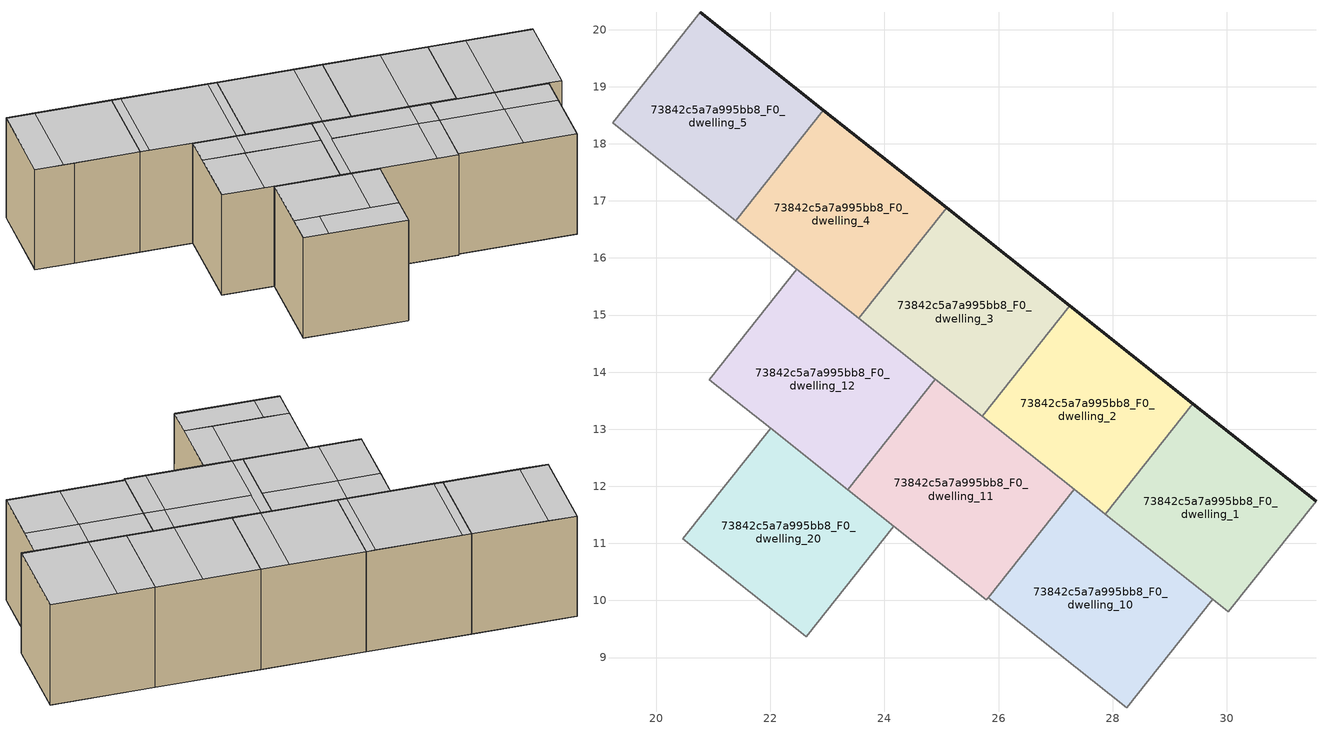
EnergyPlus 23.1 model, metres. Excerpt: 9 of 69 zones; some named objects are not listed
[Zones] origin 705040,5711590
73842c5a7a995bb8_F0_dwelling_1
 floor ground (EU_floor_Construction): 30.02,9.8 31.56,11.74 29.4,13.45 27.87,11.51 z0
 wall outside (EU_wall_Construction): 29.4,13.45 31.56,11.74 z0:3
 wall to 73842c5a7a995bb8_F0_dwelling_2 (EU_wall_Construction): 27.87,11.51 29.4,13.45 z0:3
 wall to 73842c5a7a995bb8_F0_dwelling_0 (EU_wall_Construction): 31.56,11.74 30.02,9.8 z0:3
 wall to 73842c5a7a995bb8_F0_dwelling_10 (EU_wall_Construction): 29.75,10.02 27.87,11.51 z0:3
 wall to 73842c5a7a995bb8_F0_dwelling_9 (EU_wall_Construction): 30.02,9.8 29.75,10.02 z0:3
 ceiling to 73842c5a7a995bb8_F1_dwelling_1 (EU_floor_Construction): 31.56,11.74 30.02,9.8 28.65,10.89 30.19,12.83 z3
 ceiling to 73842c5a7a995bb8_F1_dwelling_2 (EU_floor_Construction): 30.19,12.83 28.65,10.89 27.87,11.51 29.4,13.45 z3
73842c5a7a995bb8_F0_dwelling_10
 floor ground (EU_floor_Construction): 28.24,8.12 29.75,10.02 27.32,11.95 25.82,10.05 z0
 wall to 73842c5a7a995bb8_F0_dwelling_18 (EU_wall_Construction): 28.24,8.12 25.82,10.05 z0:3
 wall to 73842c5a7a995bb8_F0_dwelling_9 (EU_wall_Construction): 29.75,10.02 28.24,8.12 z0:3
 wall to 73842c5a7a995bb8_F0_dwelling_11 (EU_wall_Construction): 25.82,10.05 27.32,11.95 z0:3
 wall to 73842c5a7a995bb8_F0_dwelling_2 (EU_wall_Construction): 27.32,11.95 27.87,11.51 z0:3
 ceiling to 73842c5a7a995bb8_F1_dwelling_13 (EU_floor_Construction): 28.13,10.25 27.14,9 25.82,10.05 26.81,11.3 z3
 ceiling to 73842c5a7a995bb8_F1_dwelling_12 (EU_floor_Construction): 29.24,9.37 28.24,8.12 27.14,9 28.13,10.25 z3
 ceiling to 73842c5a7a995bb8_F1_dwelling_1 (EU_floor_Construction): 29.75,10.02 29.24,9.37 28.14,10.25 28.65,10.89 z3
 ceiling to 73842c5a7a995bb8_F1_dwelling_2 (EU_floor_Construction): 28.65,10.89 28.14,10.25 26.81,11.3 27.32,11.95 z3
73842c5a7a995bb8_F0_dwelling_11
 floor ground (EU_floor_Construction): 25.79,10.01 27.32,11.95 24.89,13.88 23.36,11.94 z0
 wall to 73842c5a7a995bb8_F0_dwelling_12 (EU_wall_Construction): 23.36,11.94 24.89,13.88 z0:3
 wall to 73842c5a7a995bb8_F0_dwelling_2 (EU_wall_Construction): 25.71,13.23 27.32,11.95 z0:3
 wall to 73842c5a7a995bb8_F0_dwelling_18 (EU_wall_Construction): 25.82,10.05 25.79,10.01 24.17,11.3 z0:3
 wall to 73842c5a7a995bb8_F0_dwelling_3 (EU_wall_Construction): 24.89,13.88 25.71,13.23 z0:3
 wall to 73842c5a7a995bb8_F0_dwelling_20 (EU_wall_Construction): 24.17,11.3 23.36,11.94 z0:3
 ceiling to 73842c5a7a995bb8_F1_dwelling_14 (EU_floor_Construction): 26.37,11.65 25.34,10.37 23.58,11.77 24.6,13.06 z3
 ceiling to 73842c5a7a995bb8_F1_dwelling_3 (EU_floor_Construction): 26.88,12.29 26.37,11.65 24.61,13.05 25.12,13.7 z3
 ceiling adiabatic (EU_roof_Construction): 26.76,12.4 25.12,13.7 24.61,13.05 23.58,11.77 23.36,11.94 24.89,13.88 z3
 ceiling to 73842c5a7a995bb8_F1_dwelling_13 (EU_floor_Construction): 26.81,11.3 25.82,10.05 25.79,10.01 25.34,10.37 26.37,11.65 z3
 ceiling to 73842c5a7a995bb8_F1_dwelling_2 (EU_floor_Construction): 27.32,11.95 26.81,11.3 26.37,11.65 26.88,12.29 z3
73842c5a7a995bb8_F0_dwelling_12
 floor ground (EU_floor_Construction): 23.36,11.94 24.89,13.88 22.46,15.8 20.93,13.87 z0
 wall to 73842c5a7a995bb8_F0_dwelling_13 (EU_wall_Construction): 20.93,13.87 22.46,15.8 z0:3
 wall to 73842c5a7a995bb8_F0_dwelling_3 (EU_wall_Construction): 23.55,14.94 24.89,13.88 z0:3
 wall to 73842c5a7a995bb8_F0_dwelling_20 (EU_wall_Construction): 23.36,11.94 22,13.02 z0:3
 wall to 73842c5a7a995bb8_F0_dwelling_4 (EU_wall_Construction): 22.47,15.8 23.55,14.94 z0:3
 wall to 73842c5a7a995bb8_F0_dwelling_21 (EU_wall_Construction): 22,13.02 20.93,13.87 z0:3
 ceiling adiabatic (EU_roof_Construction): 24.38,13.23 23.36,11.94 21.81,13.17 22.83,14.46 z3
 ceiling to 73842c5a7a995bb8_F1_dwelling_16 (EU_floor_Construction): 22.83,14.46 21.81,13.17 20.93,13.87 21.95,15.16 z3
 ceiling to 73842c5a7a995bb8_F1_dwelling_4 (EU_floor_Construction): 24.89,13.88 24.38,13.23 22.84,14.45 23.35,15.1 z3
 ceiling to 73842c5a7a995bb8_F1_dwelling_5 (EU_floor_Construction): 23.35,15.1 22.84,14.45 21.95,15.16 22.46,15.8 z3
73842c5a7a995bb8_F0_dwelling_2
 floor ground (EU_floor_Construction): 27.87,11.51 29.4,13.45 27.25,15.16 25.71,13.23 z0
 wall outside (EU_wall_Construction): 27.25,15.16 29.4,13.45 z0:3
 wall to 73842c5a7a995bb8_F0_dwelling_3 (EU_wall_Construction): 25.71,13.23 27.25,15.16 z0:3
 ceiling adiabatic (EU_roof_Construction): 28.42,14.23 26.88,12.29 25.71,13.23 27.25,15.16 z3
 ceiling to 73842c5a7a995bb8_F1_dwelling_2 (EU_floor_Construction): 29.4,13.45 27.87,11.51 26.88,12.29 28.42,14.23 z3
73842c5a7a995bb8_F0_dwelling_20
 floor ground (EU_floor_Construction): 22.63,9.37 24.17,11.3 22.01,13.02 20.47,11.08 z0
 wall to 73842c5a7a995bb8_F0_dwelling_21 (EU_wall_Construction): 20.47,11.08 22.01,13.02 z0:3
 wall to 73842c5a7a995bb8_F0_dwelling_19 (EU_wall_Construction): 24.17,11.3 22.63,9.37 z0:3
 wall to 73842c5a7a995bb8_F0_dwelling_29 (EU_wall_Construction): 22.62,9.37 20.47,11.08 z0:3
 wall to 73842c5a7a995bb8_F0_dwelling_28 (EU_wall_Construction): 22.63,9.37,3 22.63,9.37,1.5 22.62,9.37,3
 ceiling to 73842c5a7a995bb8_F1_dwelling_26 (EU_floor_Construction): 23.14,10.01 22.62,9.37 21,10.66 21.52,11.3 z3
 ceiling to 73842c5a7a995bb8_F1_dwelling_15 (EU_floor_Construction): 23.58,11.77 22.55,10.48 20.98,11.73 22.01,13.02 z3
 ceiling to 73842c5a7a995bb8_F1_dwelling_14 (EU_floor_Construction): 24.17,11.3 23.14,10.01 22.55,10.48 23.58,11.77 z3
 ceiling to 73842c5a7a995bb8_F1_dwelling_27 (EU_floor_Construction): 21.52,11.3 21,10.66 20.47,11.08 20.98,11.73 z3
73842c5a7a995bb8_F0_dwelling_3
 floor ground (EU_floor_Construction): 25.71,13.23 27.25,15.16 25.09,16.88 23.55,14.94 z0
 wall outside (EU_wall_Construction): 25.09,16.88 27.25,15.16 z0:3
 wall to 73842c5a7a995bb8_F0_dwelling_4 (EU_wall_Construction): 23.55,14.94 25.09,16.88 z0:3
 ceiling adiabatic (EU_roof_Construction): 26.66,15.63 25.12,13.7 23.55,14.94 25.09,16.88 z3
 ceiling to 73842c5a7a995bb8_F1_dwelling_3 (EU_floor_Construction): 27.25,15.16 25.71,13.23 25.12,13.7 26.66,15.63 z3
73842c5a7a995bb8_F0_dwelling_4
 floor ground (EU_floor_Construction): 23.55,14.94 25.09,16.88 22.93,18.59 21.39,16.66 z0
 wall outside (EU_wall_Construction): 22.93,18.59 25.09,16.88 z0:3
 wall to 73842c5a7a995bb8_F0_dwelling_5 (EU_wall_Construction): 21.39,16.66 22.93,18.59 z0:3
 wall to 73842c5a7a995bb8_F0_dwelling_13 (EU_wall_Construction): 22.46,15.8 21.39,16.65 z0:3
 ceiling to 73842c5a7a995bb8_F1_dwelling_5 (EU_floor_Construction): 24.89,17.03 23.35,15.1 21.59,16.5 23.12,18.43 z3
 ceiling to 73842c5a7a995bb8_F1_dwelling_6 (EU_floor_Construction): 23.12,18.43 21.59,16.5 21.39,16.66 22.93,18.59 z3
 ceiling adiabatic (EU_roof_Construction): 25.09,16.88 23.55,14.94 23.35,15.1 24.89,17.03 z3
73842c5a7a995bb8_F0_dwelling_5
 floor ground (EU_floor_Construction): 21.39,16.66 22.93,18.59 20.77,20.3 19.24,18.37 z0
 wall outside (EU_wall_Construction): 20.77,20.3 22.93,18.59 z0:3
 wall to 73842c5a7a995bb8_F0_dwelling_6 (EU_wall_Construction): 19.24,18.37 20.77,20.3 z0:3
 wall to 73842c5a7a995bb8_F0_dwelling_13 (EU_wall_Construction): 21.39,16.65 20.04,17.73 z0:3
 wall to 73842c5a7a995bb8_F0_dwelling_14 (EU_wall_Construction): 20.04,17.73 19.24,18.37 z0:3
 ceiling to 73842c5a7a995bb8_F1_dwelling_6 (EU_floor_Construction): 22.93,18.59 21.39,16.66 19.82,17.9 21.36,19.84 z3
 ceiling to 73842c5a7a995bb8_F1_dwelling_7 (EU_floor_Construction): 21.36,19.84 19.82,17.9 19.24,18.37 20.77,20.3 z3
[Building]
EU S2 Campaign: North Axis=0; Terrain=City; Solar Distribution=FullExterior
[Site:Location]
London: Latitude=51.5; Longitude=-0.5; Time Zone=0; Elevation=25
[SizingPeriod:WeatherFileDays]
AnnualSizingPeriod: Begin Month=1; Begin Day of Month=1; End Month=12; End Day of Month=31; Day of Week for Start Day=Monday; Use Weather File Daylight Saving Period=No; Use Weather File Rain and Snow Indicators=No
[MATERIAL]
EU_InternalMass_Material: Roughness=MediumRough; Thickness=0.1; Conductivity=1; Density=1800; Specific Heat=900; Thermal Absorptance=0.9; Solar Absorptance=0.7; Visible Absorptance=0.7
[MATERIAL:NOMASS] Roughness=MediumRough; Thermal Absorptance=0.9; Solar Absorptance=0.7; Visible Absorptance=0.7
Name | Thermal Resistance
EU_wall_NoMass | 0.635353
EU_roof_NoMass | 0.675062
EU_floor_NoMass | 1.96382
[CONSTRUCTION]
EU_wall_Construction: EU_wall_NoMass
EU_roof_Construction: EU_roof_NoMass
EU_floor_Construction: EU_floor_NoMass
EU_InternalMass_Construction: EU_InternalMass_Material
[ZONE] Type=1; Multiplier=1; Ceiling Height=autocalculate; Floor Area=autocalculate; Part of Total Floor Area=Yes
Name | Volume
73842c5a7a995bb8_F0_dwelling_1 | 20.4265
73842c5a7a995bb8_F0_dwelling_10 | 22.5198
73842c5a7a995bb8_F0_dwelling_11 | 22.9724
73842c5a7a995bb8_F0_dwelling_12 | 22.9819
73842c5a7a995bb8_F0_dwelling_2 | 20.4199
73842c5a7a995bb8_F0_dwelling_20 | 20.4287
73842c5a7a995bb8_F0_dwelling_3 | 20.4258
73842c5a7a995bb8_F0_dwelling_4 | 20.4192
73842c5a7a995bb8_F0_dwelling_5 | 20.425
[INTERNALMASS] Construction=EU_InternalMass_Construction
Name | Zone or ZoneList | Surface Area
73842c5a7a995bb8_F0_dwelling_1_EU_InternalMass | 73842c5a7a995bb8_F0_dwelling_1 | 6.80872
73842c5a7a995bb8_F0_dwelling_2_EU_InternalMass | 73842c5a7a995bb8_F0_dwelling_2 | 6.80699
73842c5a7a995bb8_F0_dwelling_3_EU_InternalMass | 73842c5a7a995bb8_F0_dwelling_3 | 6.80832
73842c5a7a995bb8_F0_dwelling_4_EU_InternalMass | 73842c5a7a995bb8_F0_dwelling_4 | 6.80648
73842c5a7a995bb8_F0_dwelling_5_EU_InternalMass | 73842c5a7a995bb8_F0_dwelling_5 | 6.8081
73842c5a7a995bb8_F0_dwelling_10_EU_InternalMass | 73842c5a7a995bb8_F0_dwelling_10 | 7.50638
73842c5a7a995bb8_F0_dwelling_11_EU_InternalMass | 73842c5a7a995bb8_F0_dwelling_11 | 7.65716
73842c5a7a995bb8_F0_dwelling_12_EU_InternalMass | 73842c5a7a995bb8_F0_dwelling_12 | 7.66063
73842c5a7a995bb8_F0_dwelling_20_EU_InternalMass | 73842c5a7a995bb8_F0_dwelling_20 | 6.80923
[OTHEREQUIPMENT] Fuel Type=Electricity; Design Level Calculation Method=Watts/Area; Power per Zone Floor Area=1; Fraction Latent=0; Fraction Radiant=0; Fraction Lost=0; Carbon Dioxide Generation Rate=0; EndUse Subcategory=EU_Step8_InternalGains
Name | Zone or ZoneList or Space or SpaceList | Schedule
EU_Step8_InternalGain_73842c5a7a995bb8_F0_dwelling_1_f000 | 73842c5a7a995bb8_F0_dwelling_1 | EU_Step8_GainSchedule_73842c5a7a995bb8_F0_dwelling_1_f000
EU_Step8_InternalGain_73842c5a7a995bb8_F0_dwelling_2_f000 | 73842c5a7a995bb8_F0_dwelling_2 | EU_Step8_GainSchedule_73842c5a7a995bb8_F0_dwelling_2_f000
EU_Step8_InternalGain_73842c5a7a995bb8_F0_dwelling_3_f000 | 73842c5a7a995bb8_F0_dwelling_3 | EU_Step8_GainSchedule_73842c5a7a995bb8_F0_dwelling_3_f000
EU_Step8_InternalGain_73842c5a7a995bb8_F0_dwelling_4_f000 | 73842c5a7a995bb8_F0_dwelling_4 | EU_Step8_GainSchedule_73842c5a7a995bb8_F0_dwelling_4_f000
EU_Step8_InternalGain_73842c5a7a995bb8_F0_dwelling_5_f000 | 73842c5a7a995bb8_F0_dwelling_5 | EU_Step8_GainSchedule_73842c5a7a995bb8_F0_dwelling_5_f000
EU_Step8_InternalGain_73842c5a7a995bb8_F0_dwelling_10_f000 | 73842c5a7a995bb8_F0_dwelling_10 | EU_Step8_GainSchedule_73842c5a7a995bb8_F0_dwelling_10_f000
EU_Step8_InternalGain_73842c5a7a995bb8_F0_dwelling_11_f000 | 73842c5a7a995bb8_F0_dwelling_11 | EU_Step8_GainSchedule_73842c5a7a995bb8_F0_dwelling_11_f000
EU_Step8_InternalGain_73842c5a7a995bb8_F0_dwelling_12_f000 | 73842c5a7a995bb8_F0_dwelling_12 | EU_Step8_GainSchedule_73842c5a7a995bb8_F0_dwelling_12_f000
EU_Step8_InternalGain_73842c5a7a995bb8_F0_dwelling_20_f000 | 73842c5a7a995bb8_F0_dwelling_20 | EU_Step8_GainSchedule_73842c5a7a995bb8_F0_dwelling_20_f000
[ZONEVENTILATION:DESIGNFLOWRATE] Schedule=EU_AlwaysOn; Design Flow Rate Calculation Method=AirChanges/Hour; Air Changes per Hour=0.555504; Ventilation Type=Natural; Fan Pressure Rise=0; Fan Total Efficiency=1; Constant Term Coefficient=1; Temperature Term Coefficient=0; Velocity Term Coefficient=0; Velocity Squared Term Coefficient=0; Minimum Indoor Temperature=-100; Maximum Indoor Temperature=100; Delta Temperature=-100; Minimum Outdoor Temperature=-100; Maximum Outdoor Temperature=100; Maximum Wind Speed=40
Name | Zone or ZoneList or Space or SpaceList
EU_ConstantAir_73842c5a7a995bb8_F0_dwelling_1 | 73842c5a7a995bb8_F0_dwelling_1
EU_ConstantAir_73842c5a7a995bb8_F0_dwelling_2 | 73842c5a7a995bb8_F0_dwelling_2
EU_ConstantAir_73842c5a7a995bb8_F0_dwelling_3 | 73842c5a7a995bb8_F0_dwelling_3
EU_ConstantAir_73842c5a7a995bb8_F0_dwelling_4 | 73842c5a7a995bb8_F0_dwelling_4
EU_ConstantAir_73842c5a7a995bb8_F0_dwelling_5 | 73842c5a7a995bb8_F0_dwelling_5
EU_ConstantAir_73842c5a7a995bb8_F0_dwelling_10 | 73842c5a7a995bb8_F0_dwelling_10
EU_ConstantAir_73842c5a7a995bb8_F0_dwelling_11 | 73842c5a7a995bb8_F0_dwelling_11
EU_ConstantAir_73842c5a7a995bb8_F0_dwelling_12 | 73842c5a7a995bb8_F0_dwelling_12
EU_ConstantAir_73842c5a7a995bb8_F0_dwelling_20 | 73842c5a7a995bb8_F0_dwelling_20
[HVACTEMPLATE:ZONE:IDEALLOADSAIRSYSTEM] System Availability Schedule=EU_AlwaysOn; Maximum Heating Supply Air Temperature=50; Minimum Cooling Supply Air Temperature=13; Maximum Heating Supply Air Humidity Ratio=0.0156; Minimum Cooling Supply Air Humidity Ratio=0.0077; Heating Limit=NoLimit; Cooling Limit=NoLimit; Heating Availability Schedule=EU_AlwaysOn; Cooling Availability Schedule=EU_CoolingOff; Dehumidification Control Type=ConstantSensibleHeatRatio; Cooling Sensible Heat Ratio=0.7; Dehumidification Setpoint=60; Humidification Control Type=None; Humidification Setpoint=30; Outdoor Air Method=None; Outdoor Air Flow Rate per Person=0.00944; Outdoor Air Flow Rate per Zone Floor Area=0; Outdoor Air Flow Rate per Zone=0; Demand Controlled Ventilation Type=None; Outdoor Air Economizer Type=NoEconomizer; Heat Recovery Type=None; Sensible Heat Recovery Effectiveness=0.7; Latent Heat Recovery Effectiveness=0.65
Name | Template Thermostat
73842c5a7a995bb8_F0_dwelling_1 | EU_HeatOnly_73842c5a7a995bb8_F0_dwelling_1
73842c5a7a995bb8_F0_dwelling_2 | EU_HeatOnly_73842c5a7a995bb8_F0_dwelling_2
73842c5a7a995bb8_F0_dwelling_3 | EU_HeatOnly_73842c5a7a995bb8_F0_dwelling_3
73842c5a7a995bb8_F0_dwelling_4 | EU_HeatOnly_73842c5a7a995bb8_F0_dwelling_4
73842c5a7a995bb8_F0_dwelling_5 | EU_HeatOnly_73842c5a7a995bb8_F0_dwelling_5
73842c5a7a995bb8_F0_dwelling_10 | EU_HeatOnly_73842c5a7a995bb8_F0_dwelling_10
73842c5a7a995bb8_F0_dwelling_11 | EU_HeatOnly_73842c5a7a995bb8_F0_dwelling_11
73842c5a7a995bb8_F0_dwelling_12 | EU_HeatOnly_73842c5a7a995bb8_F0_dwelling_12
73842c5a7a995bb8_F0_dwelling_20 | EU_HeatOnly_73842c5a7a995bb8_F0_dwelling_20
[SIZING:ZONE] Zone Cooling Design Supply Air Temperature Input Method=SupplyAirTemperature; Zone Cooling Design Supply Air Temperature=13; Zone Heating Design Supply Air Temperature Input Method=SupplyAirTemperature; Zone Heating Design Supply Air Temperature=50; Zone Cooling Design Supply Air Humidity Ratio=0.008; Zone Heating Design Supply Air Humidity Ratio=0.008; Cooling Design Air Flow Method=DesignDay; Cooling Design Air Flow Rate=0; Cooling Minimum Air Flow per Zone Floor Area=0.000762; Cooling Minimum Air Flow=0; Cooling Minimum Air Flow Fraction=0.2; Heating Design Air Flow Method=DesignDay; Heating Design Air Flow Rate=0; Heating Maximum Air Flow per Zone Floor Area=0.002032; Heating Maximum Air Flow=0.141576; Heating Maximum Air Flow Fraction=0.3; Account for Dedicated Outdoor Air System=No; Dedicated Outdoor Air System Control Strategy=NeutralSupplyAir; Dedicated Outdoor Air Low Setpoint Temperature for Design=autosize; Dedicated Outdoor Air High Setpoint Temperature for Design=autosize; Zone Load Sizing Method=Sensible Load Only No Latent Load; Zone Latent Cooling Design Supply Air Humidity Ratio Input Method=HumidityRatioDifference; Zone Cooling Design Supply Air Humidity Ratio Difference=0.005; Zone Latent Heating Design Supply Air Humidity Ratio Input Method=HumidityRatioDifference; Zone Humidification Design Supply Air Humidity Ratio Difference=0.005
73842c5a7a995bb8_F0_dwelling_1; 73842c5a7a995bb8_F0_dwelling_2; 73842c5a7a995bb8_F0_dwelling_3; 73842c5a7a995bb8_F0_dwelling_4; 73842c5a7a995bb8_F0_dwelling_5; 73842c5a7a995bb8_F0_dwelling_10; 73842c5a7a995bb8_F0_dwelling_11; 73842c5a7a995bb8_F0_dwelling_12; 73842c5a7a995bb8_F0_dwelling_20
[SCHEDULE:CONSTANT]
Name | Hourly Value
EU_AlwaysOn | 1
EU_CoolingOff | 0
[SCHEDULE:FILE] Column Number=1; Rows to Skip at Top=0; Number of Hours of Data=8760; Column Separator=Comma; Interpolate to Timestep=No; Minutes per Item=60; Adjust Schedule for Daylight Savings=Yes
Name | File
EU_Step8_GainSchedule_73842c5a7a995bb8_F0_dwelling_1_f000 | ../../schedules/73842c5a7a995bb8/73842c5a7a995bb8_F0_dwelling_1_f000_gain.csv
EU_Step8_GainSchedule_73842c5a7a995bb8_F0_dwelling_2_f000 | ../../schedules/73842c5a7a995bb8/73842c5a7a995bb8_F0_dwelling_2_f000_gain.csv
EU_Step8_GainSchedule_73842c5a7a995bb8_F0_dwelling_3_f000 | ../../schedules/73842c5a7a995bb8/73842c5a7a995bb8_F0_dwelling_3_f000_gain.csv
EU_Step8_GainSchedule_73842c5a7a995bb8_F0_dwelling_4_f000 | ../../schedules/73842c5a7a995bb8/73842c5a7a995bb8_F0_dwelling_4_f000_gain.csv
EU_Step8_GainSchedule_73842c5a7a995bb8_F0_dwelling_5_f000 | ../../schedules/73842c5a7a995bb8/73842c5a7a995bb8_F0_dwelling_5_f000_gain.csv
EU_Step8_GainSchedule_73842c5a7a995bb8_F0_dwelling_10_f000 | ../../schedules/73842c5a7a995bb8/73842c5a7a995bb8_F0_dwelling_10_f000_gain.csv
EU_Step8_GainSchedule_73842c5a7a995bb8_F0_dwelling_11_f000 | ../../schedules/73842c5a7a995bb8/73842c5a7a995bb8_F0_dwelling_11_f000_gain.csv
EU_Step8_GainSchedule_73842c5a7a995bb8_F0_dwelling_12_f000 | ../../schedules/73842c5a7a995bb8/73842c5a7a995bb8_F0_dwelling_12_f000_gain.csv
EU_Step8_GainSchedule_73842c5a7a995bb8_F0_dwelling_20_f000 | ../../schedules/73842c5a7a995bb8/73842c5a7a995bb8_F0_dwelling_20_f000_gain.csv
